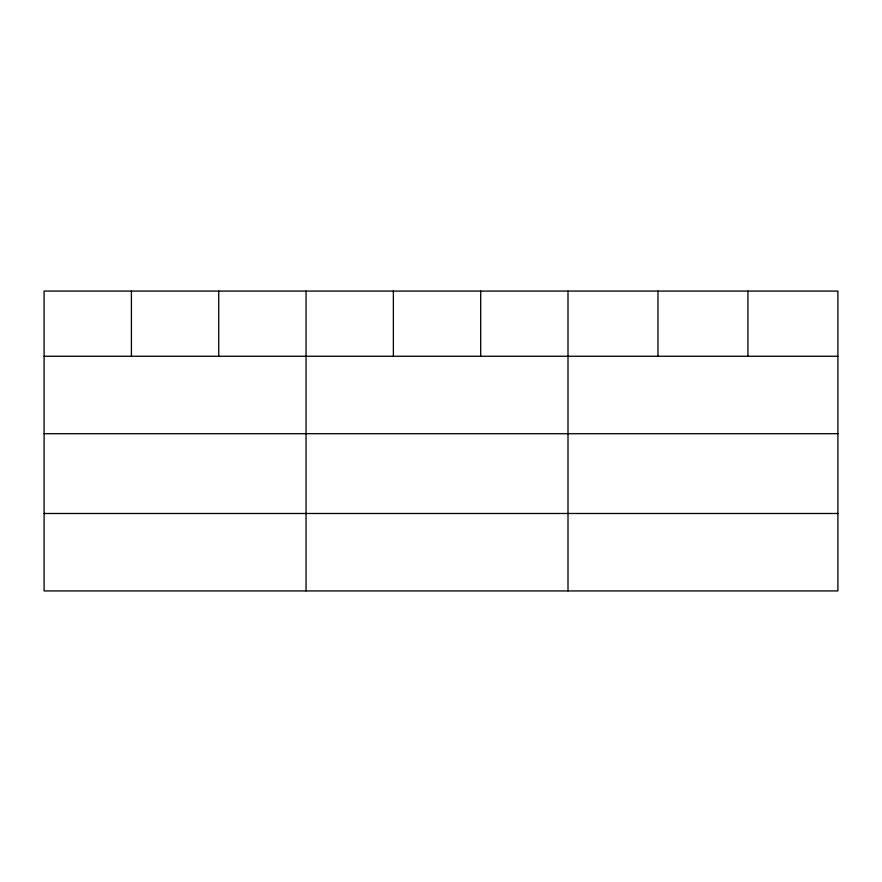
<?xml version="1.0" encoding="UTF-8"?>
<svg xmlns="http://www.w3.org/2000/svg" width="882" height="882" viewBox="0 0 882 882"><rect width="100%" height="100%" fill="white"/><g stroke="black" fill="none" stroke-linecap="round" stroke-linejoin="round"><path stroke-width="1.32" d="M837.9 433.701L837.9 291.071L44.1 291.071L44.1 590.929L837.9 590.929L837.9 433.701L44.1 433.701M44.1 356.262L837.9 356.262M44.1 513.489L837.9 513.489M747.936 291.071L747.936 356.262M657.972 291.071L657.972 356.262M568.008 291.071L568.008 590.929M480.69 291.071L480.69 356.262M393.372 291.071L393.372 356.262M306.054 291.071L306.054 590.929M218.736 291.071L218.736 356.262M131.418 291.071L131.418 356.262"/></g></svg>
